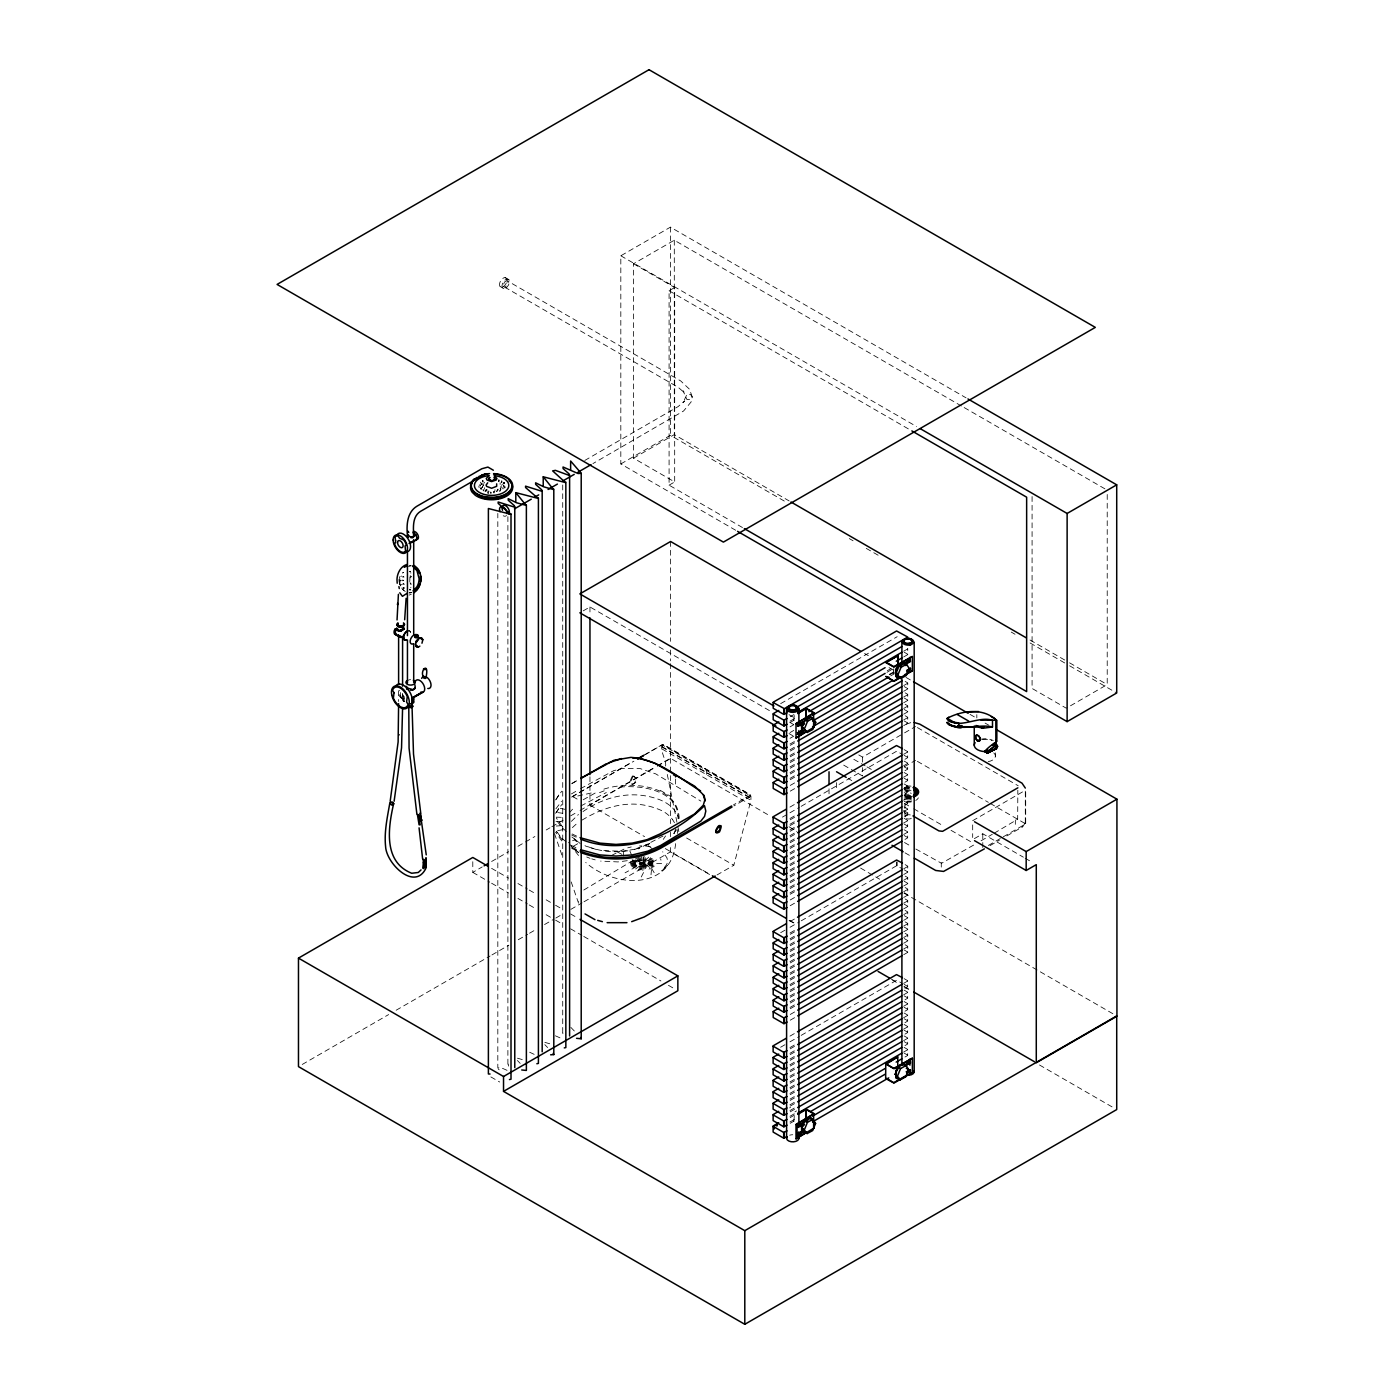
<?xml version="1.0" encoding="UTF-8"?>
<svg xmlns="http://www.w3.org/2000/svg" width="1394" height="1394" viewBox="0 0 1394 1394"><rect width="100%" height="100%" fill="white"/><g stroke="black" fill="none" stroke-linecap="round" stroke-linejoin="round"><path stroke-width="0.75" stroke-dasharray="5 3.75" d="M642.878 870.57L643.192 856.299M1003.297 836.801L1025.688 823.889L1025.688 790.102M504.105 483.457L504.123 482.324M404.33 697.558L403.424 701.077L404.417 701.6L399.294 695.989L399.294 690.309M484.485 489.137L484.502 487.673M487.97 493.354L487.97 492.239L488.248 493.581M500.899 489.416L500.376 488.179L500.794 489.677M503.321 487.656L503.025 488.963L502.502 487.795M482.934 489.642L483.474 490.967L483.788 489.608M410.15 575.548L410.341 575.478M481.61 489.172L481.644 487.97M499.244 481.244L499.069 479.902M483.073 482.045L483.265 480.721M491.193 493.337L490.671 491.995L490.322 493.337M480.425 486.053L480.564 484.833M480.512 483.23L480.547 482.15M482.429 487.621L482.446 486.541M485.931 489.381L486.349 490.793L486.837 489.608M481.993 484.572L482.132 483.3M483.613 485.948L483.753 484.729M403.999 584.243L402.971 583.668L404.225 584.156M482.533 487.464L482.568 486.401M410.341 589.958L409.697 589.226M500.132 484.415L500.15 482.76M501.561 487.377L500.951 486.192L500.812 487.621M502.398 484.067L501.666 485.426M504.123 486.401L503.792 485.147L503.408 486.663M479.118 487.639L478.839 486.053M486.611 490.793L486.889 489.451M487.987 492.03L487.952 490.932M491.211 492.326L490.322 492.343M494.4 492.866L493.824 491.507L493.511 492.901M494.835 491.263L494.975 489.625M488.841 491.943L488.876 490.984M497.327 489.329L497.815 490.566L498.268 489.207M402.326 584.33L401.211 584.87M404.347 701.199L403.424 701.077L403.824 697.645M399.625 577.168L400.566 585.95M651.015 874.77L651.573 868.392L635.908 859.349M497.362 490.409L497.344 489.155M498.564 481.418L498.547 480.094M402.692 572.951L403.458 572.376L402.674 572.917M994.149 833.229L1017.672 819.219L1017.829 790.241M1022.656 826.729L1025.235 822.896M1025.304 822.443L1025.322 788.063M1025.217 823.192L1025.322 822.146M679.174 818.383C677.989 784.16 629.008 780.762 603.672 789.213M481.4 484.363L481.453 482.986M677.292 833.525L677.798 829.5M482.969 485.757L483.038 484.363M409.819 571.836L410.516 571.261L409.418 571.679M410.882 583.284C409.662 584.522 410.185 582.082 411.23 584.382M675.585 828.872L673.877 835.128M404.225 700.903L403.615 697.958M665.583 766.003C666.994 761.002 657.567 746.801 663.892 744.727L749.188 793.97L750.93 796.113L750.93 800.313L733.819 865.256L717.039 874.944M494.434 491.681L493.546 491.89M410.359 572.864L411.003 572.969M678.076 818.766C679 789.579 638.87 784.16 616.601 787.575M644.185 856.299L641.397 870.483M504.75 488.092L504.75 486.802M675.637 843.649C670.671 891.324 613.255 887.211 585.707 862.45M400.374 580.723L401.42 580.252M402.5 700.485L403.424 701.077L403.824 698.272M403.737 580.444L402.674 580.009M409.679 589.941L410.603 589.226M508.618 1066.131L508.183 1064.11M562.862 1033.703L562.81 1032.78M501.84 482.585L501.945 480.982M501.352 482.429L501.404 481.122M403.79 588.425L403.11 587.658L404.225 588.216M639.829 870.292L645.927 856.439M403.11 587.658L404.26 587.798L403.354 588.39M641.257 876.965L644.551 870.536L641.188 856.299M400.74 576.402L401.646 576.053M556.293 799.32L558.767 795.016M556.293 812.667L558.767 808.381M555.544 799.929L561.747 791.2M555.962 808.764L561.503 801.358M555.544 813.294L561.747 804.565M485.983 490.583L486.854 490.549M403.668 700.258L403.424 701.077M404.051 577.046L402.657 577.099M479.797 485.757L479.884 484.467M663.283 839.38L665.565 835.947M638.33 870.013L647.426 856.718M676.613 829.744L671.316 836.452M483.823 483.457L484.467 482.219M664.032 868.793L667.517 865.273L661.767 870.954L666.82 864.315A30.267 17.477 0 0 0 666.872 857.676L662.673 851.769M480.825 488.998L480.93 487.726M504.436 482.655L503.722 483.753M500.934 488.458L500.045 488.58M410.951 587.432L410.55 587.275M569.71 812.371L572.551 809.217M648.663 857.153L636.919 869.595M571.383 821.345L578.458 814.479M572.376 827.618L578.301 822.216M583.807 890.017L632.649 860.673M632.406 776.075C623.554 791.653 645.77 780.448 632.406 776.075L634.427 776.057M632.144 784.334C635.891 784.195 636.657 777.625 633.712 775.883M633.12 776.249L631.133 780.605L632.876 784.508M500.15 490.026L500.115 491.141M635.594 869.002L650.667 857.728M796.532 1110.931L794.928 1111.854M941.281 862.712L941.281 867.103M1006.851 835.912L1022.046 827.13M1021.837 827.252L1022.865 826.572M410.882 576.349L410.219 576.75A3.241 2.561 -84.9 0 0 409.662 577.308M411.561 576.402L409.888 578.162L409.819 580.862A3.258 2.579 -84.9 0 0 411.387 582.64A3.241 2.561 -84.9 0 1 410.08 582.204L409.54 581.594M506.963 280.63L504.471 282.058L503.234 285.265L504.471 287.025L678.181 387.305L684.698 392.934L683.077 390.843L686.981 399.608L690.466 399.468L692.226 396.924L689.56 389.292L680.742 380.963L506.963 280.63L508.2 282.407L506.963 285.596L504.471 287.025M735.683 530.26L620.818 463.941L620.818 255.782L670.409 227.152L966.059 397.848M633.521 263.762L674.679 287.53L674.679 481.941L633.521 458.173L633.521 263.762L674.295 240.221L962.296 406.49M742.479 527.542L669.085 485.164L669.085 290.754L674.679 287.53M584.783 460.456L678.181 406.543L684.698 400.914L682.955 402.936L686.981 394.241L690.466 394.38L692.226 396.924L691.041 402.047L683.583 411.003L592.92 463.592M620.818 463.941L670.409 435.311L785.275 501.631M633.521 458.173L674.295 434.632L789.126 500.916M669.085 485.164L674.679 481.941M583.215 610.851L589.958 606.965L770.882 711.428M572.15 783.289L577.639 780.117M571.662 783.759L578.963 779.542M571.418 793.918L578.719 789.701M580.549 788.655L613.569 770.725L621.741 768.582L640.09 768.582L655.72 773.879L700.851 801.08M572.15 796.636L577.813 793.378M579.695 792.28L632.493 761.804M643.801 755.269L662.655 744.396L750.442 795.068L733.471 804.861M571.662 797.124L633.887 761.194M645.195 754.659L662.167 744.866L750.93 796.113L733.958 805.906M583.18 799.773L598.2 791.356M580.88 805.941L606.303 792.541M472.793 861.719L472.793 872.365L482.202 866.929M491.612 861.492L508.549 851.717M517.958 846.28L523.604 843.021M525.486 841.941L534.895 836.505M546.187 829.988L549.95 827.809M551.832 826.729L563.124 820.212M570.651 815.856L578.179 811.517M580.061 810.419L655.354 766.961M657.236 765.881L670.409 758.266L770.412 816.152M589.958 776.789L589.958 805.087L655.598 767.188M657.48 766.108L670.601 758.528L670.601 663.039M583.006 811.569C598.95 800.452 618.1 793.796 637.668 794.963A49.173 28.403 0 0 1 655.407 798.257C665.513 801.202 675.985 807.84 678.704 818.661M780.675 703.621L897.178 636.709M790.259 716.708L793.988 714.547M903.695 651.207L907.738 648.872M573.404 846.228L578.858 843.074L574.258 839.92L568.438 842.778M790.032 721.134L795.643 717.893M790.259 722.423L793.988 720.28M903.695 656.94L907.738 654.605L907.738 648.541M790.032 726.866L793.761 724.706M887.246 670.741L890.975 668.58M886.967 672.326L892.543 669.103M889.25 674.435L894.356 671.49M790.032 732.582L793.761 730.421M889.755 674.731L894.721 672.152M890.679 675.898L894.408 673.755M790.032 738.315L793.761 736.154M790.032 744.03L795.643 740.806M790.259 745.337L795.852 742.113M790.032 749.763L795.643 746.522M790.259 751.052L795.852 747.846M903.695 685.569L907.738 683.234M611.687 855.376L623.989 849.138M790.032 755.496L795.643 752.255M790.259 756.785L795.852 753.562M903.695 691.285L907.738 688.967L907.738 682.886L904.218 680.864M790.032 761.211L795.643 757.97M663.004 836.052L638.191 848.894M790.259 762.518L795.852 759.294M903.695 697.017L907.738 694.682M790.032 766.944L795.643 763.703M790.259 768.233L795.852 765.01M903.695 702.75L907.738 700.415L907.738 694.334L904.218 692.313M790.032 772.677L795.643 769.436M790.259 773.966L795.852 770.743M903.695 708.466L907.738 706.131M651.66 858.303L625.07 872.818M790.032 778.392L795.643 775.151M790.259 779.699L795.852 776.475M903.695 714.198L907.738 711.864L907.738 705.8L904.218 703.761M302.237 1064.458L388.647 1014.571M396.157 1010.232L490.078 956.005M491.96 954.925L508.862 945.167M518.254 939.73L527.646 934.311M529.528 933.231L535.157 929.972M544.549 924.553L553.941 919.134M555.823 918.054L563.333 913.715M570.843 909.376L582.117 902.859M583.999 901.779L670.409 851.891L709.947 874.718M790.259 785.414L795.852 782.191M903.695 719.931L907.738 717.596M790.259 791.147L795.852 787.924M903.695 725.647L907.738 723.312L907.738 717.248L904.218 715.209M858.774 754.938L862.555 757.116L902.754 733.906M904.584 732.843L915.544 726.518M789.962 807.074L795.556 803.833M782.47 817.111L788.08 813.869M789.962 812.789L799.302 807.405M801.167 806.324L896.516 751.279L902.388 754.328M789.962 818.522L795.556 815.281M790.189 819.811L795.765 816.605M903.626 754.328L907.668 751.993M789.962 824.255L795.556 821.014M790.189 825.544L795.765 822.321M904.967 759.277L907.668 757.726L907.668 751.645L904.148 749.623M789.962 829.97L795.556 826.729M790.189 831.277L795.765 828.053M903.626 765.776L907.668 763.442M904.357 766.752L915.544 760.305M789.962 835.703L795.556 832.462M790.189 836.992L795.765 833.769M904.967 770.725L907.668 769.174L907.668 763.093L904.148 761.072M789.962 841.418L795.556 838.195M790.189 842.725L795.765 839.502M903.626 777.225L907.668 774.89M789.962 847.151L795.556 843.91M790.189 848.441L795.765 845.234M904.967 782.173L907.668 780.623L907.668 774.559L904.148 772.52M789.962 852.884L795.556 849.643M790.189 854.173L795.765 850.95M903.626 788.69L907.668 786.355M789.962 858.599L795.556 855.376M790.189 859.906L795.765 856.683M904.967 793.639L907.668 792.071L907.668 786.007L904.148 783.968M789.962 864.332L795.556 861.091M790.189 865.622L795.765 862.416M903.626 800.139L907.668 797.804M1107.219 494.487L1107.219 684.576L1066.288 708.204L1032.083 688.444L1032.083 496.212M789.962 870.065L795.556 866.824M790.189 871.355L795.765 868.131M904.967 805.087L907.668 803.519L907.668 797.455L904.148 795.416M789.962 875.78L795.556 872.539M790.189 877.087L795.765 873.864M903.626 811.587L907.668 809.252M789.962 881.513L795.556 878.272M790.189 882.803L795.765 879.579M904.967 816.535L907.668 814.985L907.668 808.903L904.148 806.882M789.962 887.229L795.556 884.005M790.189 888.536L795.765 885.312M903.626 823.035L907.668 820.7M789.962 892.962L795.556 889.721M790.189 894.251L795.765 891.045M904.967 827.984L907.668 826.433L907.668 820.369L904.148 818.33M790.189 899.984L795.765 896.76M903.626 834.501L907.668 832.166M790.189 905.717L795.765 902.493M904.967 839.449L907.668 837.881L907.668 831.817L904.148 829.778M790.032 921.556L795.643 918.315M972.681 820.7L1023.858 791.147M780.675 932.673L788.168 928.352M790.032 927.271L799.372 921.887M801.254 920.807L896.586 865.761L902.458 868.811M790.032 933.004L795.643 929.763M790.259 934.294L795.852 931.087M903.695 868.811L907.738 866.476M790.032 938.737L795.643 935.496M790.259 940.026L795.852 936.803M903.695 874.526L907.738 872.208L907.738 866.127L904.218 864.106M790.032 944.452L795.643 941.211M974.371 838.63L982.787 833.769L1023.37 857.188M790.259 945.759L795.852 942.536M903.695 880.259L907.738 877.924M790.032 950.185L795.643 946.944M973.604 845.095L941.508 863.287L913.767 847.866M981.08 840.774L992.284 834.309M790.259 951.475L795.852 948.251M903.695 885.992L907.738 883.657L907.738 877.575L904.218 875.554M790.032 955.901L795.643 952.677M790.259 957.208L795.852 953.984M903.695 891.707L907.738 889.372M988.381 845.426L1001.432 837.881M990.001 845.635L999.359 840.233M790.032 961.633L795.643 958.392M790.259 962.923L795.852 959.717M903.695 897.44L907.738 895.105L907.738 889.041L904.218 887.002M790.032 967.366L795.643 964.125M790.259 968.656L795.852 965.432M903.695 903.173L907.738 900.838M790.032 973.082L795.643 969.858M790.259 974.389L795.852 971.165M903.695 908.888L907.738 906.553L907.738 900.489L904.218 898.45M790.032 978.815L795.643 975.573M790.259 980.104L795.852 976.88M903.695 914.621L907.738 912.286M790.032 984.547L795.643 981.306M790.259 985.837L795.852 982.613M903.695 920.336L907.738 918.001L907.738 911.937L904.218 909.899M790.032 990.263L795.643 987.022M790.259 991.57L795.852 988.346M903.695 926.069L907.738 923.734M790.032 995.996L795.643 992.755M790.259 997.285L795.852 994.061M903.695 931.802L907.738 929.467L907.738 923.386L904.218 921.364M790.032 1001.711L795.643 998.487M790.259 1003.018L795.852 999.794M903.695 937.517L907.738 935.182M790.032 1007.444L795.643 1004.203M790.259 1008.733L795.852 1005.527M903.695 943.25L907.738 940.915L907.738 934.851L904.218 932.813M790.259 1014.466L795.852 1011.242M903.695 948.983L907.738 946.648M790.259 1020.199L795.852 1016.975M903.695 954.698L907.738 952.363L907.738 946.299L904.218 944.261M789.962 1036.125L795.556 1032.884M780.605 1047.243L788.08 1042.921M789.962 1041.841L799.302 1036.456M801.167 1035.376L896.516 980.331L902.388 983.38M789.962 1047.574L795.556 1044.333M790.189 1048.863L795.765 1045.639M903.626 983.38L907.668 981.045M789.962 1053.306L795.556 1050.065M790.189 1054.596L795.765 1051.372M904.967 988.329L907.668 986.76L907.668 980.696L904.148 978.658M789.962 1059.022L795.556 1055.781M790.189 1060.329L795.765 1057.105M903.626 994.828L907.668 992.493M789.962 1064.755L795.556 1061.514M790.189 1066.044L795.765 1062.82M904.967 999.777L907.668 998.226L907.668 992.145L904.148 990.123M789.962 1070.47L795.556 1067.246M790.189 1071.777L795.765 1068.553M903.626 1006.276L907.668 1003.941M789.962 1076.203L795.556 1072.962M790.189 1077.492L795.765 1074.286M904.967 1011.225L907.668 1009.674L907.668 1003.61L904.148 1001.572M789.962 1081.936L795.556 1078.695M790.189 1083.225L795.765 1080.001M903.626 1017.725L907.668 1015.407M789.962 1087.651L795.556 1084.41M790.189 1088.958L795.765 1085.734M904.967 1022.673L907.668 1021.122L907.668 1015.059L904.148 1013.02M789.962 1093.384L795.556 1090.143M790.189 1094.673L795.765 1091.45M903.626 1029.19L907.668 1026.855M789.962 1099.117L795.556 1095.876M790.189 1100.406L795.765 1097.183M904.967 1034.139L907.668 1032.571L907.668 1026.507L904.148 1024.468M789.962 1104.832L795.556 1101.591M790.189 1106.139L795.765 1102.915M903.626 1040.638L907.668 1038.303M789.962 1110.565L795.556 1107.324M790.189 1111.854L795.765 1108.631M904.967 1045.587L907.668 1044.036L907.668 1037.955L904.148 1035.934M789.962 1116.28L795.556 1113.057M790.189 1117.587L795.765 1114.364M903.626 1052.087L907.668 1049.752M789.962 1122.013L795.556 1118.772M790.189 1123.303L793.918 1121.159M904.967 1057.035L907.668 1055.485L907.668 1049.421L904.148 1047.382M646.293 845.444L649.499 843.753M906.396 724.131L910.752 722.667M1015.355 819.951L1015.337 824.359M582.082 820.09C601.999 807.945 626.167 800.017 649.412 806.307A49.051 26.869 2.4 0 1 663.718 811.639A49.051 26.869 2.4 0 1 672.71 819.724M649.796 843.44L634.026 849.504L640.822 847.604M500.185 490.392L499.488 491.315M652.653 858.878L633.103 867.573M409.139 595.099L411.247 594.227M599.507 792.646L604.996 790.485M632.092 866.807L653.647 860.028M627.736 847.831L631.238 846.96M631.36 865.988L654.396 860.743M591.195 792.994L573.404 796.967L578.911 800.086M634.897 849.242L622.194 851.281L602.487 850.532M627.265 860.69L618.012 861.928L600.622 861.091M407.78 566.365L410.132 565.947M557.774 830.615L563.246 829.622M411.927 592.589L409.139 592.868A13.661 10.769 -84.9 0 0 411.143 592.659M630.872 865.134L654.884 861.597M910.282 798.361L910.927 798.292A8.73 5.036 0 0 1 904.305 797.786M627.892 850.776C613.43 852.971 598.427 851.316 584.975 845.478M556.293 826.032L561.904 825.631M630.558 864.21L655.128 862.607M556.032 821.606L563.333 821.467M630.402 863.374L661.854 863.635L660.634 858.878M402.622 693.393A2.37 1.359 60 0 0 402.43 694.839L402.605 695.414A2.37 1.359 60 0 0 403.79 697L403.894 696.808A2.3 1.324 60 0 1 402.883 695.519M556.293 817.163L561.904 817.354M410.219 583.964L410.707 584.016M402.413 580.74L403.319 580.706M409.488 589.801L410.55 589.906M630.454 862.398L655.11 864.35M410.533 565.737L411.195 565.807A13.679 10.786 -84.9 0 0 409.226 565.894M402.796 576.524L403.685 576.715M557.774 812.58L565.093 813.626M650.475 846.768L646.99 846.193A30.267 17.477 0 0 0 639.497 845.931M630.907 861.387L654.849 865.36M560.249 808.276L565.528 809.444M654.344 866.214L631.412 860.516M596.353 849.521L585.41 846.001M544.88 1042.381L550.7 1044.036M517.453 1058.203L525.207 1060.416M591.753 858.861L595.203 859.889M632.162 859.784L653.594 866.946M555.404 1035.812L561.869 1038.669M586.735 856.979L590.01 858.338M635.106 859.819L652.584 867.817M529.65 1052.226L534.442 1054.491M507.033 1070.331L500.568 1067.473L497.815 1068.013L497.815 513.428M660.164 790.311L670.235 796.131M572.15 833.961L578.353 836.958M571.662 835.006L577.865 838.021M571.418 845.461L577.604 848.458M572.15 847.325L578.353 850.323M571.662 848.371L577.865 851.368M617.472 852.03L624.948 855.951M964.178 407.571L1107.219 490.165M620.818 255.782L916.468 426.494M669.085 290.754L909.968 429.822M505.098 277.598L508.932 279.828A5.262 3.032 -60 0 1 505.726 288.122A5.262 3.032 -60 0 1 502.502 283.54A5.262 3.032 -60 0 1 508.932 279.828M500.01 286.415L503.861 288.628M1030.044 640.02L1067.699 661.749M1069.581 662.847L1107.219 684.576M849.312 538.589L853.076 540.767M866.249 548.382L871.912 551.641M873.794 552.721L879.44 555.997M1011.26 632.092L1015.024 634.27M1030.096 642.965L1067.752 664.711M1069.634 665.809L1116.716 692.992M904.218 652.218L907.738 654.256M864.576 653.49L868.34 655.668M889.058 667.621L894.704 670.897M905.995 677.414L911.659 680.673M970.032 714.373L975.678 717.649M985.088 723.085L988.869 725.246M904.218 686.58L907.738 688.619M904.218 698.028L907.738 700.067M904.218 709.494L907.738 711.515M917.426 727.581L1018.212 785.78M904.218 720.942L907.738 722.981M917.409 761.368L988.346 802.334M990.21 803.414L1025.688 823.889M904.148 755.339L907.668 757.378M904.148 766.787L907.668 768.826M904.148 778.253L907.668 780.274M794.284 715.523L793.778 721.378M789.039 714.686L796.584 719.025M789.736 722.301L793.5 724.479M853.808 759.294L865.116 765.829M866.998 766.909L872.644 770.168M1025.2 858.251L1032.588 862.52M904.148 789.701L907.668 791.74M789.039 733.575L792.82 735.753M843.701 765.132L862.555 776.005L862.555 767.606M904.148 801.149L907.668 803.188M904.392 803.38L911.85 807.701M913.715 808.781L943.581 826.015M951.056 830.336L971.583 842.185M848.075 778.444L851.786 780.588M903.695 810.559L911.101 814.845M904.148 812.597L907.668 814.636M904.148 824.063L907.668 826.084M904.148 835.511L907.668 837.55M904.497 842.516L911.903 846.785M905.02 852.832L910.596 856.038M904.218 869.821L907.738 871.86M904.218 881.269L907.738 883.308M661.923 746.626L751.174 798.17M661.923 747.01L751.174 798.553M662.167 749.066L750.93 800.313M904.218 892.735L907.738 894.756M789.039 826.764L796.776 831.382M860.603 868.079L879.631 879.213M903.922 893.084L1116.716 1015.947M904.218 904.183L907.738 906.222M904.218 915.631L907.738 917.67M904.218 927.08L907.738 929.118M904.218 938.545L907.738 940.567M904.218 949.994L907.738 952.032M686.615 838.003L733.819 865.256M904.148 984.391L907.668 986.429M589.958 805.087L644.568 836.627M665.287 848.58L710.487 874.683M789.579 920.336L797.107 924.692M891.271 979.058L896.917 982.317M904.445 986.656L911.99 991.012M789.039 920.389L796.584 924.745M892.613 980.191L896.394 982.369M903.922 986.708L911.449 991.064M1039.506 1064.999L1112.952 1107.394M904.148 995.839L907.668 997.877M904.148 1007.304L907.668 1009.326M904.148 1018.753L907.668 1020.774M904.148 1030.201L907.668 1032.24M904.148 1041.649L907.668 1043.688M904.148 1053.115L907.668 1055.136M491.594 868.34L508.531 878.115M517.941 883.535L527.35 888.971M529.232 890.052L534.86 893.31M546.152 899.827L553.679 904.183M555.561 905.264L563.089 909.602M570.616 913.959L578.144 918.298M472.793 872.365L489.712 882.141M491.594 883.221L508.531 892.996M517.941 898.433L527.35 903.852M529.232 904.95L534.86 908.208M546.152 914.725L553.679 919.064M555.561 920.145L563.089 924.501M570.616 928.84L581.89 935.357M583.772 936.437L660.913 980.975M668.44 985.314L674.086 988.573M794.284 1116.367L793.778 1122.222M490.845 1076.917L499.697 1082.023M578.266 841.941L571.645 836.766L580.165 843.475M578.858 852.623L571.488 846.698M635.176 857.763L650.58 868.967M648.262 845.688L652.74 849.085M578.283 852.553L571.383 846.141M566.452 831.434L561.747 827.566L555.544 818.836M566.208 841.871L561.503 838.021L555.962 830.615M402.57 589.313L403.999 590.516M498.181 1068.85L499.174 1069.825M636.675 857.188L649.081 869.56M578.527 855.48L569.013 843.335M570.843 1027.378L575.025 1031.717M544.827 1044.646L547.615 1047.556M517.401 1060.486L520.189 1063.378M562.235 826.52L556.293 817.929M562.235 839.868L556.293 831.277M561.747 840.931L555.544 832.183M637.929 856.752L647.827 869.995M672.692 819.742L674.469 822.687M651.573 868.392L654.291 872.888M639.428 856.456L646.328 870.274M629.861 851.002L631.674 855.236M554.516 833.699L562.949 858.112M571.192 881.932L578.858 904.061L578.353 901.186M667.29 774.472L677.554 825.3M677.989 827.409L678.843 831.643M399.59 584.138L399.137 581.577A13.661 10.769 -84.9 0 1 399.015 578.858M623.292 851.769L623.728 856.09M482.498 480.564L482.533 481.679M482.551 480.808L482.585 481.888M503.774 482.864L503.809 483.945M481.453 483.404L481.488 484.485M480.93 488.092L480.947 489.189M501.457 481.522L501.491 482.603M503.844 482.446L503.861 483.561M482.672 480.407L482.69 481.522M498.721 480.494L498.738 481.575M486.332 489.73L486.349 490.793M498.773 479.919L498.791 481.035M504.994 486.628L505.011 487.743M501.666 480.965L501.666 482.08M995.368 752.865L995.368 756.506M982.787 833.769L982.787 848.65M976.828 714.634L976.828 717.91M972.681 824.899L972.681 837.498M904.95 794.894L904.95 816.884M897.178 861.945L897.178 865.761M896.586 861.945L896.586 865.761M893.781 668.719L893.781 676.892M862.555 757.116L862.555 765.515M836.539 782.644L836.539 789.161M829.029 788.812L829.029 795.207M706.549 769.349L706.549 774.698M675.55 779.037L675.55 785.327M674.295 240.221L674.295 434.632M670.601 541.499L670.601 641.345M670.601 650.022L670.601 660.878M670.409 227.152L670.409 435.311M670.409 758.266L670.409 773.513M670.409 775.691L670.409 823.593M670.409 832.288L670.409 836.644M670.409 847.535L670.409 851.891M589.958 606.965L589.958 615.678M562.723 484.973L562.723 1033.041M507.886 516.634L507.886 1064.702M481.226 487.691L481.226 488.824M402.587 694.752L402.587 703.325M400.601 692.539L400.601 701.182M398.614 690.779L398.614 701.513M789.684 1135.221A6.134 3.537 0 0 1 792.75 1134.751M789.649 1107.881A4.374 2.527 0 0 1 790.555 1107.481M404.208 696.791A3.293 1.899 60 0 1 402.988 694.961M403.424 699.352A4.635 2.666 60 0 1 400.601 692.051M409.156 679.819A4.67 2.701 0 0 1 410.585 679.697M409.226 630.802A5.175 2.98 -60 0 1 410.481 632.074M409.052 630.785A5.175 2.98 -60 0 1 410.69 632.51M400.444 585.428A13.522 10.664 -84.9 0 1 399.729 576.733M405.271 591.474A13.452 10.612 -84.9 0 1 401.681 587.919M400.13 585.079A13.313 10.49 -84.9 0 1 399.276 580.653M982.526 739.587A10.019 5.785 0 0 1 991.674 740.65M993.748 752.882A10.019 5.785 0 0 1 988.224 761.612M981.132 739.203A11.135 6.43 0 0 1 993.26 740.597M911.258 797.351A10.002 5.785 0 0 1 906.083 797.351M906.083 786.181A10.002 5.785 0 0 1 911.258 786.181M911.781 800.94A6.238 3.607 0 0 1 904.253 800.365M904.253 795.277A6.238 3.607 0 0 1 911.781 794.702M911.293 799.337A3.712 2.143 0 0 1 906.03 799.337A3.712 2.143 0 0 1 906.03 796.305A3.712 2.143 0 0 1 906.03 793.36A3.712 2.143 0 0 1 911.293 793.36M910.596 795.957A7.493 4.321 0 0 1 904.915 795.521M904.915 788.028A7.493 4.321 0 0 1 910.596 787.593M918.332 797.838A10.002 5.785 0 0 1 915.736 800.435M911.258 801.933A10.002 5.785 0 0 1 906.083 801.933M906.083 790.764A10.002 5.785 0 0 1 911.258 790.764M910.927 796.828A8.73 5.036 0 0 1 904.305 796.322M904.305 787.593A8.73 5.036 0 0 1 910.927 787.087M910.596 797.595A7.493 4.321 0 0 1 904.915 797.159M904.915 789.666A7.493 4.321 0 0 1 910.596 789.248M911.781 797.995A6.238 3.607 0 0 1 904.253 797.438M904.253 792.332A6.238 3.607 0 0 1 911.781 791.775M904.305 789.056A8.73 5.036 0 0 1 910.927 788.551M911.293 818.4A3.712 2.143 0 0 1 906.03 818.4A3.712 2.143 0 0 1 906.03 815.351A3.712 2.143 0 0 1 911.293 815.351M506.458 515.449A5.262 3.032 60 0 1 503.234 515.745M485.914 491.089L484.973 491.002L485.914 491.089M497.292 490.984L496.369 491.176L497.292 490.984M911.293 796.305A3.712 2.143 0 0 0 906.03 796.305A3.712 2.143 0 0 0 911.293 796.41M503.234 286.694A5.262 3.032 -60 0 0 506.458 278.399A5.262 3.032 -60 0 0 500.01 282.111A5.262 3.032 -60 0 0 503.234 286.694"/><path stroke-width="1.5" d="M422.696 640.264L421.964 643.226M426.006 677.554C429.944 659.013 417.242 672.797 425.065 678.495C427.766 677.832 423.689 675.898 423.515 677.92M974.249 745.232L974.249 726.013M977.403 726.501L976.027 725.49L983.171 728.226L992.493 726.971L992.493 720.402C978.658 715.087 956.772 731.031 947.258 718.293C962.156 710.365 983.275 707.594 996.483 720.245L996.483 741.922L996.414 719.879L996.396 738.733M996.327 739.744L996.327 741.695L996.327 739.482M985.279 750.704L985.07 752.168L985.14 750.843A35.059 20.248 -60 0 1 993.974 743.56L994.27 743.368A2.631 1.516 -60 0 1 996.065 745.18M397.046 619.912L398.405 594.314M404.661 619.772L406.124 598.305M402.308 636.256L403.737 638.313M905.804 664.311L905.804 664.154A2.805 1.621 -60 0 0 905.473 663.23M906.292 664.607L906.309 664.45A2.805 1.621 -60 0 0 904.183 663.527L898.241 666.959A2.805 1.621 -60 0 0 896.534 669.085L896.325 676.107A2.805 1.621 -60 0 0 898.241 676.682M906.292 1066.305L906.309 1066.131A2.805 1.621 -60 0 0 904.183 1065.225L903.695 1064.946M397.621 603.846L397.569 604.874L397.673 603.132M420.674 581.42L420.657 576.071M995.455 747.149C994.34 747.01 999.812 744.448 996.24 747.515M416.823 538.554L416.876 537.997A4.496 2.596 60 0 0 413.025 532.491M897.753 666.663A2.805 1.621 -60 0 0 895.837 669.468L896.534 675.985M896.272 670.392L896.534 669.085L896.534 677.676M912.965 815.908L938.911 830.894L942.588 831.329L1017.864 787.819M400.601 631.064C398.301 631.831 406.072 629.217 403.702 627.561M425.832 864.681L426.006 857.746L426.163 867.347L425.606 866.441M997.546 746.156C994.967 751.296 995.978 743.194 997.233 745.476M570.634 469.726L570.634 461.031L581.211 473.298L578.04 473.524L563.019 466.99L563.106 468.611L569.153 473.977L569.292 475.441L555.404 470.353L552.651 470.893L565.494 482.568L543.259 476.8L553.488 489.521L543.991 486.924L535.592 482.812L535.697 484.432L541.726 489.817L541.883 491.263L525.555 486.157L525.59 487.551L538.067 498.39L515.832 492.64L526.078 505.36L516.564 502.764L508.183 498.651L508.27 500.272L514.316 505.639L514.456 507.102L498.146 501.997L498.181 503.391L510.657 514.229L488.388 508.514L488.388 1073.972L490.043 1074.025M511.006 513.759L511.006 1079.217L509.437 1079.566M538.415 497.919L538.415 1063.395L536.847 1063.744M565.842 482.097L565.842 1047.556L564.274 1047.905M812.127 718.973A2.805 1.621 -60 0 0 810.158 717.823L804.216 721.256A2.805 1.621 -60 0 0 802.195 723.956L802.09 729.916A2.805 1.621 -60 0 0 804.077 731.066M992.633 745.267A2.318 1.342 -60 0 1 994.166 743.42L993.73 743.699M390.181 801.219L398.126 741.922L398.614 703.656M394.119 801.254L401.542 747.898L402.587 707.629M402.378 637.093L394.798 634.287A5.193 2.997 -60 0 1 394.38 630.28L396.75 628.276L399.242 630.593L403.929 628.746M390.982 802.16A2.021 1.377 10.9 0 0 389.745 803.484L392.446 804.861L393.683 803.519L392.01 802.177L393.683 803.519C388.177 827.618 383.036 861.858 411.7 873.254L418.27 872.487L421.058 869.908M948.722 717.161L947.084 719.043L949.175 721.447L958.724 722.946C960.797 731.136 946.178 724.235 947.084 722.441C958.671 732.408 978.239 723.434 992.493 726.971M997.686 746.382L997.041 747.463M415.447 643.697L419.141 638.26L421.232 637.738L422.643 639.532M395.042 628.729L395.6 634.74L399.503 636.971L402.448 636.953M416.876 814.096L409.069 748.16L408.773 705.852M408.634 706.462L411.073 707.49A2.161 1.237 0 0 0 412.711 706.549A2.161 1.237 0 0 0 411.892 705.277A2.056 1.185 0 0 1 412.397 705.695L411.335 707.333L408.547 706.218M962.104 725.647L957.591 725.664M719.879 829.43C721.831 817.407 710.034 837.515 719.496 831.904C726.518 814.88 708.326 838.857 719.374 830.388M420.064 583.981L418.008 588.146M405.985 686.214L408.337 688.357L413.147 689.647L415.185 687.747L414.942 684.872M802.195 726.884L805.105 719.774L810.646 716.777L813.12 718.206L815.734 722.319L812.824 729.445L807.3 732.442L802.195 726.884L807.3 732.442M804.669 728.33L807.579 721.203L813.12 718.206M895.645 672.971L898.555 665.844L904.096 662.847L906.57 664.276L909.202 668.406L906.274 675.515L900.751 678.512L895.645 672.971L900.751 678.512M898.119 674.4L901.047 667.273L906.57 664.276M802.038 1128.007L804.965 1120.898L810.489 1117.883L812.963 1119.33L815.595 1123.442L812.685 1130.569L807.143 1133.566L802.038 1128.007L807.143 1133.566M804.53 1129.436L807.44 1122.327L812.963 1119.33M895.192 1074.234L898.102 1067.107L903.643 1064.11L906.117 1065.539L908.731 1069.668L905.821 1076.778L900.28 1079.775L895.192 1074.234L900.28 1079.775M897.666 1075.663L900.576 1068.536L906.117 1065.539M992.179 745.285L995.002 743.438M776.876 1126.108L777.277 1125.202M421.633 678.373L422.87 676.56A6.743 3.903 60 0 1 423.898 676.247M426.006 868.079C414.837 891.602 386.382 863.618 385.598 846.559C384.082 832.131 387.271 817.668 389.745 803.484L391.4 804.843M419.385 584.8L418.27 587.135L419.437 584.766M413.356 536.446L413.826 535.069A3.084 2.474 -37.3 0 0 413.408 533.693M407.919 531.497L408.703 532.525L408.111 531.288M987.126 751.993L996.257 744.518L986.795 753.143L996.832 748.456L987.649 753.074M494.469 498.669L494.469 498.669A17.198 9.932 0 0 1 488.841 498.616M902.11 641.345L903.695 639.759M885.748 1063.866L893.972 1068.762L912.373 1058.203L912.373 1072.526L893.972 1083.068L885.66 1078.486L885.748 1063.866L897.753 1056.913L886.34 1064.075L893.781 1068.362L912.373 1058.203M417.608 639.532L416.126 641.536L419.141 638.26M704.075 806.098C672.971 836.522 624.059 856.334 581.211 839.38M526.374 504.959L526.374 1070.435L521.722 1069.982M553.801 489.137L553.801 1054.596L550.63 1054.805M581.211 473.298L581.211 1038.774L576.558 1038.321M987.109 752.011L987.039 753.318L989.775 751.68M489.712 477.428L488.858 478.421A3.015 1.742 0 0 0 490.688 480.268M493.964 479.884L494.818 478.909A3.015 1.742 0 0 0 493.964 477.428M396.332 630.576L397.342 629.53L398.562 630.942M996.884 747.672L996.884 745.407M393.544 804.233L392.446 804.861M487.708 482.829L486.088 485.077L486.611 486.367L491.612 488.266L496.665 486.314L496.665 483.84M413.844 592.833L416.301 590.76A15.125 11.884 -84.3 0 0 419.385 586.072A15.177 12.058 -84.5 0 0 420.849 580.27A15.09 11.884 -84.6 0 0 418.026 568.961L414.332 565.528M410.132 542.44A3.154 1.83 0 0 0 413.704 540.384A3.206 1.847 0 0 1 413.286 541.726L412.293 542.301A3.206 1.847 0 0 1 411.038 542.562M414.506 591.474L416.719 589.679M413.06 590.847L416.771 587.031A13.33 10.594 -84.1 0 0 419.124 578.719L416.945 570.616L413.356 567.062M416.301 540.001L415.116 540.489M814.235 727.058L796.009 738.001L796.009 723.695L813.626 712.944L813.626 727.267M796.009 738.001L806.446 731.414M885.852 676.404L893.972 681.37L912.373 670.828L912.373 656.504L893.781 666.663L886.34 662.377L898.241 655.511L897.753 669.538M814.235 1127.903L796.009 1138.846L796.009 1124.522L813.626 1113.789L813.626 1128.112M796.009 1138.846L806.446 1132.242M403.441 629.147L402.378 629.774L404.225 629.095M987.231 750.303L985.175 751.627L987.928 749.972M407.815 534.616L409.784 536.62L412.868 537.004M485.408 473.908L420.605 511.319C412.049 516.494 413.373 527.856 413.704 536.272L411.021 537.823M412.293 542.301L413.286 541.726M514.438 508.897L531.253 499.191M534.982 497.031L538.729 494.87M548.069 489.468L557.408 484.084M563.019 480.843L574.223 474.378M577.97 472.217L591.039 464.655M581.298 778.009L614.057 760.235L630.924 757.378L639.846 758.231L654.971 763.232L694.648 786.146L704.075 795.504L705.312 800.801M580.793 778.479L606.373 763.72M638.156 758.545L643.801 755.269M637.65 759.016L643.314 755.757M920.232 428.655L1067.124 513.462L1116.716 484.833L1116.716 692.992L1067.124 721.622L737.565 531.341M298.473 958.114L503.53 1076.499L503.53 1091.38L744.797 1230.675L1116.716 1015.947L1116.716 1109.572L744.797 1324.3L298.473 1066.619L298.473 958.114L472.793 857.467L487.83 866.162M484.084 865.848L487.848 863.67M778.81 710.435L773.2 713.676L773.2 719.74L783.776 725.838L787.052 724.288M773.2 702.559L784.369 708.657L907.738 637.075L896.586 630.977L773.2 702.21L773.2 708.291L783.776 714.39L787.052 712.822M912.373 639.759L911.136 640.473L911.136 639.044M795.852 707.751L901.848 646.555M778.81 721.883L773.2 725.124L773.2 731.188L783.776 737.287L787.052 735.736M773.2 714.007L783.776 720.106L787.052 718.555M797.699 712.404L901.848 652.287M798.884 712.299L806.185 708.257L814.323 712.944L796.009 723.695M898.241 655.511L885.66 662.481L893.972 667.064L912.373 656.504M797.682 713.571L806.185 708.657L813.626 712.944M808.868 711.689L885.103 667.674M896.272 661.226L901.848 658.003M778.81 733.331L773.2 736.572L773.2 742.636L783.776 748.735L787.052 747.184M773.2 725.455L783.776 731.554L787.052 730.003M812.58 715.279L885.103 673.407M801.724 722.684L797.507 724.549L801.724 722.684L801.724 724.113L797.507 725.978L801.724 724.113M906.187 661.802L909.899 659.658L910.404 661.366C905.054 665.827 905.054 660.843 910.404 659.937M906.187 663.23L910.404 661.366M801.08 725.926L804.477 723.956M812.58 720.994L888.832 676.979M801.724 730.996L797.507 732.843L801.724 730.996L801.724 732.425L797.507 734.289L801.724 732.425M906.675 670.392L910.404 668.249L910.404 669.678L906.675 671.821M778.81 744.779L773.2 748.02L773.2 754.102L783.776 760.2L787.052 758.632M773.2 736.921L783.776 743.019L787.052 741.451M799.564 734.237L803.275 732.094M812.58 726.727L892.543 680.551M900.96 676.839L893.781 680.986L886.34 676.682M904.549 674.783L912.373 670.828M797.699 741.033L901.848 680.917M778.81 756.245L773.2 759.486L773.2 765.55L783.776 771.649L787.052 770.098M773.2 748.369L783.776 754.468L787.052 752.917M797.699 746.766L901.848 686.632M797.699 752.499L901.848 692.365M778.81 767.693L773.2 770.934L773.2 776.998L783.776 783.097L787.052 781.546M773.2 759.817L783.776 765.916L787.052 764.365M797.699 758.214L901.848 698.098M797.699 763.947L901.848 703.813M731.589 805.959L659.937 847.325C635.612 860.115 605.484 860.987 580.026 851.002M778.81 779.141L773.2 782.382L773.2 788.446L783.776 794.545L787.052 792.994M732.077 807.004L660.425 848.371C636.326 861.074 606.617 862.084 581.211 852.727M773.2 771.265L783.776 777.364L787.052 775.813M797.699 769.662L901.848 709.546M797.699 775.395L901.848 715.279M773.2 782.731L783.776 788.83L787.052 787.261M797.699 781.128L901.848 720.994M797.699 786.843L901.848 726.727M786.216 809.234L773.13 816.779L773.13 822.861L783.689 828.96L786.983 827.391M797.438 802.752L896.516 745.546L902.388 748.595M778.741 825.004L773.13 828.228L773.13 834.309L783.689 840.408L786.983 838.839M773.13 817.128L783.689 823.227L786.983 821.676M797.629 815.525L901.761 755.391M797.629 821.258L901.761 761.124M778.741 836.452L773.13 839.693L773.13 845.757L783.689 851.856L786.983 850.305M773.13 828.576L783.689 834.675L786.983 833.124M797.629 826.973L901.761 766.857M715.174 876.024L644.307 916.938L631.674 921.661M797.629 832.706L901.761 772.572M778.741 847.9L773.13 851.142L773.13 857.205L783.689 863.304L786.983 861.753M773.13 840.024L783.689 846.123L786.983 844.572M797.629 838.421L901.761 778.305M797.629 844.154L901.761 784.038M977.055 740.667C981.149 743.159 980.871 736.224 977.508 735.474C973.256 733.592 976.462 744.588 979.564 739.221M778.741 859.349L773.13 862.59L773.13 868.671L783.689 874.77L786.983 873.202M773.13 851.49L783.689 857.589L786.983 856.021M797.629 849.887L901.761 789.753M797.629 855.602L901.761 795.486M778.741 870.814L773.13 874.038L773.13 880.119L783.689 886.218L786.983 884.65M773.13 862.938L783.689 869.037L786.983 867.486M797.629 861.335L901.761 801.202M797.629 867.068L901.761 806.934M778.741 882.263L773.13 885.504L773.13 891.568L783.689 897.666L786.983 896.115M773.13 874.386L783.689 880.485L786.983 878.934M797.629 872.783L901.761 812.667M797.629 878.516L901.761 818.383M778.741 893.711L773.13 896.952L773.13 903.016L783.689 909.115L786.983 907.564M773.13 885.835L783.689 891.933L786.983 890.383M797.629 884.232L901.761 824.115M797.629 889.964L901.761 829.848M773.13 897.3L783.689 903.399L786.983 901.831M797.629 895.697L901.761 835.564M797.629 901.413L901.761 841.296M503.53 1076.499L677.85 975.87L677.85 990.751L503.53 1091.38M786.286 923.717L773.2 931.262L773.2 937.343L783.776 943.442L787.052 941.874M797.507 917.235L896.586 860.028L902.458 863.078M778.81 939.486L773.2 942.71L773.2 948.791L783.776 954.89L787.052 953.322M773.2 931.61L783.776 937.709L787.052 936.158M797.699 930.007L901.848 869.873M797.699 935.74L901.848 875.606M778.81 950.935L773.2 954.176L773.2 960.239L783.776 966.338L787.052 964.787M773.2 943.058L783.776 949.157L787.052 947.606M797.699 941.455L901.848 881.339M797.699 947.188L901.848 887.054M778.81 962.383L773.2 965.624L773.2 971.688L783.776 977.786L787.052 976.236M773.2 954.507L783.776 960.605L787.052 959.055M797.699 952.904L901.848 892.787M984.373 848.876L943.581 871.424L935.688 870.466L914.307 858.199M797.699 958.636L901.848 898.52M778.81 973.831L773.2 977.072L773.2 983.153L783.776 989.235L787.052 987.684M773.2 965.972L783.776 972.071L787.052 970.503M797.699 964.369L901.848 904.236M797.699 970.085L901.848 909.968M778.81 985.297L773.2 988.52L773.2 994.602L783.776 1000.7L787.052 999.132M773.2 977.421L783.776 983.519L787.052 981.968M797.699 975.817L901.848 915.684M797.699 981.55L901.848 921.417M974.528 821.763L1026.176 851.577L1116.925 799.18L1116.925 1016.209L1036.282 1062.768L1036.282 864.646L1026.176 870.483L974.528 840.669M778.81 996.745L773.2 999.986L773.2 1006.05L783.776 1012.149L787.052 1010.598M773.2 988.869L783.776 994.967L787.052 993.417M797.699 987.266L901.848 927.149M797.699 992.998L901.848 932.865M778.81 1008.193L773.2 1011.434L773.2 1017.498L783.776 1023.597L787.052 1022.046M773.2 1000.317L783.776 1006.416L787.052 1004.865M797.699 998.714L901.848 938.598M797.699 1004.447L901.848 944.33M773.2 1011.783L783.776 1017.881L787.052 1016.313M797.699 1010.18L901.848 950.046M797.699 1015.895L901.848 955.779M786.216 1038.286L773.13 1045.831L773.13 1051.895L783.689 1057.994L786.983 1056.443M797.438 1031.804L896.516 974.598L902.388 977.647M778.741 1054.056L773.13 1057.279L773.13 1063.361L783.689 1069.459L786.983 1067.891M773.13 1046.18L783.689 1052.278L786.983 1050.727M797.629 1044.576L901.761 984.443M797.629 1050.292L901.761 990.176M778.741 1065.504L773.13 1068.745L773.13 1074.809L783.689 1080.908L786.983 1079.357M773.13 1057.628L783.689 1063.727L786.983 1062.176M797.629 1056.025L901.761 995.908M797.629 1061.758L901.761 1001.624M778.741 1076.952L773.13 1080.193L773.13 1086.257L783.689 1092.356L786.983 1090.805M773.13 1069.076L783.689 1075.175L786.983 1073.624M797.629 1067.473L901.761 1007.357M797.629 1073.206L901.761 1013.072M778.741 1088.4L773.13 1091.641L773.13 1097.705L783.689 1103.804L786.983 1102.253M773.13 1080.542L783.689 1086.64L786.983 1085.072M797.629 1078.939L901.761 1018.805M797.629 1084.654L901.761 1024.538M778.741 1099.866L773.13 1103.09L773.13 1109.171L783.689 1115.27L786.983 1113.701M773.13 1091.99L783.689 1098.089L786.983 1096.538M797.629 1090.387L901.761 1030.253M797.629 1096.102L901.761 1035.986M778.741 1111.314L773.13 1114.555L773.13 1120.619L783.689 1126.718L786.983 1125.167M773.13 1103.438L783.689 1109.537L786.983 1107.986M797.629 1101.835L901.761 1041.719M797.629 1107.568L901.761 1047.434M778.741 1122.762L773.13 1126.004L773.13 1132.067L783.689 1138.166L786.983 1136.615M773.078 1126.683L776.772 1124.54M774.297 1126.927L774.297 1127.537M773.13 1114.886L783.689 1120.985L786.983 1119.434M797.629 1113.283L901.761 1053.167M798.884 1113.126L806.185 1109.084L814.323 1113.789L796.009 1124.522M797.682 1114.398L806.185 1109.502L813.626 1113.789M774.297 1128.304L774.297 1128.913M810.646 1111.506L885.033 1068.553M896.185 1062.106L901.761 1058.882M773.13 1126.352L783.689 1132.451L786.983 1130.882M812.51 1116.158L885.033 1074.286M797.507 1125.376L801.219 1123.233L801.219 1124.662L797.507 1126.822L797.507 1125.376L801.724 1123.529L801.724 1124.958L797.507 1126.822M808.659 1119.521L804.216 1122.083A2.805 1.621 -60 0 0 802.09 1125.446L802.09 1130.761A2.805 1.621 -60 0 0 804.077 1131.893M909.899 1061.357L906.187 1063.5L906.187 1064.929L910.404 1063.064L910.404 1061.636L906.675 1063.779L906.675 1065.225M906.187 1064.929L910.404 1063.064M801.08 1126.753L804.477 1124.784M812.51 1121.874L888.745 1077.858M801.724 1131.823L797.507 1133.688L801.724 1131.823L801.724 1133.252L797.507 1135.117L801.724 1133.252M906.187 1071.794L910.404 1069.947L910.404 1071.376L906.675 1073.519M906.675 1072.091L910.404 1069.947M908.121 1074.408L893.781 1082.685L886.34 1078.381M488.963 475.807L486.279 478.421L486.976 480.006L491.612 481.592L496.264 480.006L496.944 478.421L494.26 475.807M412.519 697.732L421.894 692.4L412.763 697.592M412.049 698.429L423.027 692.208M407.275 593.182L402.43 596.336L399.782 592.781M996.483 720.245L980.923 720.071M989.548 751.819L991.936 750.512M396.75 628.276L398.789 631.325L403.807 628.38M991.657 750.669L994.061 749.554M912.373 1072.526L909.916 1073.363M608.237 762.936L621.741 758.563M993.887 749.676L995.856 748.996M492.605 480.39L493.772 480.006A2.753 1.586 0 0 0 494.469 478.525M673.563 775.029L675.306 775.169L675.55 776.928M909.167 643.261L910.23 643.017A4.374 2.527 0 0 0 910.543 638.766A4.374 2.527 0 0 0 903.748 640.386A4.374 2.527 0 0 0 909.167 643.261L909.167 643.976A4.374 2.527 0 0 1 903.817 640.891M909.254 643.958C911.014 646.99 907.947 644.028 910.23 643.732A4.374 2.527 0 0 0 911.136 639.759M408.494 706.026A2.161 1.237 0 0 0 408.459 706.375L408.808 706.671M996.1 748.125L996.24 745.145M399.224 635.838L400.165 636.657M416.126 635.734C410.847 638.121 421.528 638.801 417.486 635.995M967.192 712.142L978.449 711.498M626.952 922.671L607.122 922.671M490.758 498.913L490.758 497.832M420.186 637.999L422.661 639.881L420.674 637.772L421.842 638.278M416.126 646.607L415.708 645.039L418.183 646.921M958.724 726.64L984.373 726.919M401.019 630.872L401.89 630.437M398.335 635.316L399.973 636.222M409.017 543.416L413.373 540.907M489.66 498.32L491.612 498.39A18.662 10.769 0 0 0 493.581 498.32M632.754 757.987C658.578 759.294 679.348 778.375 700.59 790.921M914.237 722.528L919.761 724.131L1022.011 783.167L1025.322 788.063M400.688 637.407L401.873 637.563M955.814 726.622L949.262 724.95L947.223 722.371M983.171 728.226L979.093 727.319M597.695 920.371L602.4 921.661M491.193 480.425L489.921 480.006A2.753 1.586 0 0 1 489.834 477.793M480.773 497.153L482.481 497.78M417.276 646.973L417.608 647.095A5.106 2.945 -60 0 0 419.855 646.119M580.026 837.637L599.925 843.126L616.043 844.416L632.162 843.126L647.043 839.676L659.937 833.961L694.648 813.922L703.325 805.174L704.806 800.034L703.325 794.876M580.967 849.817L599.681 854.905L616.043 856.055L632.406 854.905L647.774 851.176L660.669 845.461L700.851 821.118L704.562 816.396L705.8 811.099L704.562 805.802M594.977 919.657L585.044 913.924M991.361 716.621L994.811 718.624M967.941 398.945L1116.716 484.833M911.85 430.903L1026.646 497.188L1026.646 691.598L744.361 528.622M791.008 502.014L1026.28 637.842M910.404 668.249L910.404 669.678M898.555 665.844L901.047 667.273M860.812 651.312L670.601 541.499L579.852 593.896L773.966 705.974M913.54 681.771L968.15 713.292M996.396 729.602L1116.925 799.18M957.155 714.46L968.865 721.203M947.258 718.293L955.692 723.172M477.706 495.567L479.17 496.403M813.26 720.89L815.734 722.319M805.105 719.774L807.579 721.203M579.852 612.802L775.848 725.96M846.21 777.382L836.539 771.753M892.003 845.304L903.155 851.751M712.369 875.763L785.815 918.158M878.081 971.444L889.389 977.961M913.872 992.092L1034.383 1061.688M906.257 1068.24L908.731 1069.668M910.404 1071.376L909.899 1069.651M898.102 1067.107L900.576 1068.536M897.753 1068.362L898.241 1068.658A2.805 1.621 -60 0 0 896.272 1072.091L896.272 1077.248A2.805 1.621 -60 0 0 898.241 1078.381M896.272 1072.091L895.767 1071.794A2.805 1.621 -60 0 1 897.231 1068.745M896.272 1077.248L895.767 1076.952A2.805 1.621 -60 0 0 897.753 1078.102M580.026 919.378L677.85 975.87M813.12 1122.013L815.595 1123.442M804.965 1120.898L807.44 1122.327M396.541 634.287L395.443 633.625M416.022 646.346L417.608 647.095L415.395 644.481M426.25 854.87L420.239 812.894L421.354 819.602M403.493 622.822L404.643 624.39L403.354 626.045L398.928 626.15A5.175 2.962 0.5 0 1 397.76 625.453A3.59 2.074 0 0 1 397.987 622.874M493.371 470.231L487.917 467.077L481.819 468.75L417.015 506.161C406.909 512.225 406.403 525.346 407.449 535.766M417.886 569.972L414.576 566.922A13.644 10.769 -84.9 0 0 412.589 566.069M412.014 705.451L413.513 754.084L420.761 813.347M398.405 630.89L397.342 629.53L398.266 630.837M580.601 1037.502L581.211 1038.774M553.174 1053.341L553.801 1054.596M415.691 534.773L416.318 535.958M904.096 662.847L905.839 665.6M810.489 1117.883L812.232 1120.637M420.03 573.526L416.44 567.985A13.679 10.786 -84.9 0 0 413.094 566.156M422.26 638.522L422.696 639.637M423.48 668.911L425.065 669.73L426.006 668.841M398.911 586.578L399.276 588.564M419.071 827.827L422.609 858.843M397.203 583.232L396.994 579.608A15.09 11.884 -84.6 0 1 399.433 570.791A15.177 11.954 -84.3 0 1 402.814 566.696A15.09 11.919 -84.8 0 1 407.275 564.448M1067.124 513.462L1067.124 721.622M1026.176 851.577L1026.176 870.483M914.185 642.268L914.185 1071.725M909.916 657.358L909.916 661.436M909.916 1059.057L909.916 1065.19M906.675 662.098L906.675 663.527M901.901 642.268L901.901 661.784M901.901 679.139L901.901 1065.225M897.753 655.215L897.753 663.405M897.753 1056.913L897.753 1065.103M829.029 771.771L829.029 784.561M806.185 708.657L806.185 718.886M806.185 1109.502L806.185 1119.713M805.837 708.309L805.837 716.481M805.837 1109.136L805.837 1119.365M802.195 723.956L802.195 730.439M801.219 722.406L801.219 723.834M801.219 730.7L801.219 732.129M801.219 1131.545L801.219 1132.974M798.884 708.832L798.884 726.187M798.884 730.526L798.884 1127.45M798.884 1131.789L798.884 1138.306M797.995 724.828L797.995 726.257M797.995 733.139L797.995 734.568M797.995 1125.672L797.995 1127.101M797.995 1133.967L797.995 1135.413M797.089 1123.912L797.089 1138.218M786.599 708.832L786.599 1138.306M784.369 708.657L784.369 714.39M784.369 720.106L784.369 725.838M784.369 731.554L784.369 737.287M784.369 743.019L784.369 748.735M784.369 754.468L784.369 760.2M784.369 765.916L784.369 771.649M784.369 777.364L784.369 783.097M784.369 788.83L784.369 794.545M784.369 937.709L784.369 943.442M784.369 949.157L784.369 954.89M784.369 960.605L784.369 966.338M784.369 972.071L784.369 977.786M784.369 983.519L784.369 989.235M784.369 994.967L784.369 1000.7M784.369 1006.416L784.369 1012.149M784.369 1017.881L784.369 1023.597M784.282 823.227L784.282 828.96M784.282 834.675L784.282 840.408M784.282 846.123L784.282 851.856M784.282 857.589L784.282 863.304M784.282 869.037L784.282 874.77M784.282 880.485L784.282 886.218M784.282 891.933L784.282 897.666M784.282 903.399L784.282 909.115M784.282 1052.278L784.282 1057.994M784.282 1063.727L784.282 1069.459M784.282 1075.175L784.282 1080.908M784.282 1086.64L784.282 1092.356M784.282 1098.089L784.282 1103.804M784.282 1109.537L784.282 1115.27M784.282 1120.985L784.282 1126.718M784.282 1132.451L784.282 1138.166M783.776 708.657L783.776 714.39M783.776 720.106L783.776 725.838M783.776 731.554L783.776 737.287M783.776 743.019L783.776 748.735M783.776 754.468L783.776 760.2M783.776 765.916L783.776 771.649M783.776 777.364L783.776 783.097M783.776 788.83L783.776 794.545M783.776 937.709L783.776 943.442M783.776 949.157L783.776 954.89M783.776 960.605L783.776 966.338M783.776 972.071L783.776 977.786M783.776 983.519L783.776 989.235M783.776 994.967L783.776 1000.7M783.776 1006.416L783.776 1012.149M783.776 1017.881L783.776 1023.597M783.689 823.227L783.689 828.96M783.689 834.675L783.689 840.408M783.689 846.123L783.689 851.856M783.689 857.589L783.689 863.304M783.689 869.037L783.689 874.77M783.689 880.485L783.689 886.218M783.689 891.933L783.689 897.666M783.689 903.399L783.689 909.115M783.689 1052.278L783.689 1057.994M783.689 1063.727L783.689 1069.459M783.689 1075.175L783.689 1080.908M783.689 1086.64L783.689 1092.356M783.689 1098.089L783.689 1103.804M783.689 1109.537L783.689 1115.27M783.689 1120.985L783.689 1126.718M783.689 1132.451L783.689 1138.166M744.797 1230.675L744.797 1324.3M589.958 617.856L589.958 774.611M569.606 474.866L569.606 1035.969M543.224 476.853L543.224 485.548M542.179 490.688L542.179 1051.808M515.797 492.674L515.797 501.387M514.769 506.51L514.769 1067.63M413.704 540.384L413.704 635.124M413.704 643.732L413.704 682.485M407.449 551.658L407.449 635.629M407.449 639.933L407.449 683.008M402.587 638.957L402.587 686.162M398.614 634.984L398.614 684.349M913.976 1070.819A6.134 3.537 0 0 1 906.449 1075.157M798.065 1136.528A6.134 3.537 0 0 1 793.552 1141.808A6.134 3.537 0 0 1 786.808 1137.382M897.753 676.404A2.805 1.621 -60 0 1 895.837 675.811M810.158 1118.65A2.805 1.621 -60 0 1 812.127 1119.8M803.711 1121.804A2.805 1.621 -60 0 0 801.602 1125.15L801.602 1130.464A2.805 1.621 -60 0 0 803.571 1131.614M904.253 640.282A4.374 2.527 0 0 1 904.95 639.759M906.919 639.114A4.374 2.527 0 0 1 909.167 639.114M790.555 705.922A4.374 2.527 0 0 1 797.089 707.891A4.374 2.527 0 0 1 791.252 710.487A4.374 2.527 0 0 1 789.649 706.322M796.967 709.476A4.374 2.527 0 0 1 796.532 710.086M795.835 710.609A4.374 2.527 0 0 1 789.649 710.609M788.969 707.56A4.374 2.527 0 0 1 789.649 707.054M795.835 707.054A4.374 2.527 0 0 1 796.532 707.56M905.473 1064.929A2.805 1.621 -60 0 1 905.804 1065.852M801.933 722.998A2.805 1.621 -60 0 0 801.602 724.322L801.602 729.637A2.805 1.621 -60 0 0 803.571 730.77M802.282 722.353A2.805 1.621 -60 0 1 803.205 721.308M408.581 706.723A2.161 1.237 0 0 0 410.463 707.525L411.038 707.438A2.056 1.185 0 0 0 412.641 706.113M398.754 735.126A2.021 1.255 4.6 0 1 399.189 734.725M412.624 701.896A2.161 1.237 0 0 1 411.788 702.506M419.925 820.439A660.791 381.52 60 0 1 419.089 815.403M424.839 861.98A26.817 15.491 60 0 1 424.194 867.26M415.029 682.328A6.9 3.973 60 0 1 420.117 680.655A6.9 3.973 60 0 1 424.7 688.584A6.9 3.973 60 0 1 420.709 692.156M395.722 685.953A12.616 7.284 60 0 1 409.766 691.964A12.616 7.284 60 0 1 407.884 707.089M426.25 676.874A6.743 3.903 60 0 1 430.973 684.21A6.743 3.903 60 0 1 427.801 688.497M413.338 680.22A4.67 2.701 0 0 1 414.035 684.193A4.67 2.701 0 0 1 407.1 684.175A4.67 2.701 0 0 1 407.867 680.202M415.255 687.556A4.67 2.701 0 0 1 410.585 690.239M407.362 689.507A4.67 2.701 0 0 1 406.456 688.81M413.251 697.749A3.293 1.899 0 0 1 412.188 700.572M413.408 699.701A3.015 1.742 0 0 1 412.293 701.722M412.241 698.847A3.015 1.742 0 0 1 412.711 699.056M413.007 697.976A2.579 1.499 0 0 1 412.049 699.718M416.789 537.927A4.496 2.596 60 0 1 413.635 540.123M413.739 535.819A3.241 1.882 0 0 1 412.31 537.84M407.362 535.993A3.241 1.882 0 0 1 407.832 535.244M397.133 534.651A10.176 5.872 60 0 1 409.069 540.611A10.176 5.872 60 0 1 405.236 551.501M408.355 537.3A3.154 1.83 0 0 1 407.658 536.707M415.865 539.408A4.461 2.579 60 0 0 418.444 537.317A4.461 2.579 60 0 0 415.865 532.229L414.698 531.584A4.461 2.579 60 0 0 413.391 531.48M406.368 639.968A5.175 2.98 -60 0 1 403.424 636.762A5.175 2.98 -60 0 1 407.693 630.907M413.147 643.889A5.175 2.98 -60 0 1 410.69 638.922A5.175 2.98 -60 0 1 416.736 635.124M403.65 638.051A4.374 2.527 -60 0 1 403.546 636.831M406.212 640.107A5.175 2.98 -60 0 1 403.58 636.5A5.175 2.98 -60 0 1 408.024 630.872M403.737 624.617A3.241 1.882 0 0 1 400.061 626.934A3.241 1.882 0 0 1 397.9 624.059M403.65 623.728A3.241 1.864 0 0 1 403.842 624.251A3.241 1.882 0 0 1 399.904 626.22A3.241 1.882 0 0 1 397.743 623.484M403.389 624.094A3.398 1.952 0 0 1 402.866 626.655A3.398 1.952 0 0 1 398.388 626.69A3.398 1.952 0 0 1 397.778 624.129M413.321 700.746A3.311 1.899 0 0 1 413.478 702.768A3.311 1.899 0 0 1 410.376 703.726M493.511 473.96A20.318 11.727 0 0 1 510.884 489.364A20.318 11.727 0 0 1 480.913 495.602A20.318 11.727 0 0 1 477.236 477.34M478.769 476.539A20.318 11.727 0 0 1 487.813 474.117M472.217 481.035A21.015 12.128 0 0 1 474.169 478.944M481.732 474.988A21.015 12.128 0 0 1 489.59 473.611M493.685 473.611A21.015 12.128 0 0 1 512.644 485.67A21.241 12.267 0 0 1 512.243 488.039A21.015 12.128 0 0 1 493.685 497.763L485.826 497.362A21.015 12.128 0 0 1 478.386 495.097L475.284 493.337A21.171 12.215 0 0 1 472.061 490.148L470.58 485.67A21.171 12.215 0 0 1 471.468 482.115M494.382 475.668A17.198 9.932 0 0 1 506.022 490.88A17.198 9.932 0 0 1 477.201 490.88A17.198 9.932 0 0 1 488.841 475.668M472.165 482.951A21.049 12.145 0 0 0 470.562 487.604A20.962 12.11 0 0 0 472.183 492.256L475.354 495.323A21.049 12.145 0 0 0 489.555 499.697L491.612 499.749A21.049 12.145 0 0 0 512.556 486.419A21.154 12.215 0 0 0 512.243 485.251M509.106 480.843A21.049 12.145 0 0 1 510.169 481.871M511.058 482.951A21.049 12.145 0 0 1 511.755 484.067M497.066 498.39A17.582 10.141 0 0 1 486.157 498.39M508.862 492.5A18.68 10.786 0 0 1 508.078 493.459M506.039 495.218A18.68 10.786 0 0 1 500.411 497.885M498.756 498.338A18.68 10.786 0 0 1 489.817 499.104L487.987 498.947A18.68 10.786 0 0 1 484.293 498.285M420.308 575.914A13.644 10.769 -84.9 0 1 420.274 581.89M414.715 567.131A13.452 10.612 -84.9 0 1 418.305 570.704M414.488 567.166A13.313 10.49 -84.9 0 1 419.437 573.492M418.217 586.752A13.313 10.49 -84.9 0 1 415.569 590.045M404.26 567.341A13.348 10.56 -85 0 1 406.473 566.312M994.166 743.42A2.318 1.342 -60 0 1 995.577 743.786M992.476 749.223A10.019 5.785 0 0 1 991.709 749.623M961.076 726.535A4.914 1.377 18.1 0 1 959.333 727.86A4.914 1.377 18.1 0 1 953.147 725.664M995.595 747.689A11.135 6.43 0 0 1 989.879 751.017M986.795 751.523A11.135 6.43 0 0 1 976.514 749.031A11.135 6.43 0 0 1 975.12 742.654M996.274 743.821A11.135 6.43 0 0 1 996.501 745.389M913.662 786.948A10.002 5.785 0 0 1 913.662 796.95M913.959 788.708A7.493 4.321 0 0 1 913.959 794.824M913.035 787.593A8.73 5.036 0 0 1 913.035 796.322M913.959 790.363A7.493 4.321 0 0 1 915.161 795.573M502.502 510.309A5.262 3.032 60 0 1 505.726 505.726A5.262 3.032 60 0 1 508.932 514.02M500.01 511.737A5.262 3.032 60 0 1 502.276 506.736A5.262 3.032 60 0 1 506.963 513.602M394.032 692.766L393.387 698.15A11.413 6.587 60 0 0 401.367 707.211A11.413 6.587 60 0 0 408.076 704.44L406.612 701.966L407.257 696.582A11.413 6.587 60 0 0 399.294 687.521A11.413 6.587 60 0 0 392.568 690.309L394.032 692.766M395.565 540.471L395.495 542.928L394.397 543.312A8.974 5.175 60 0 0 399.555 550.961A8.974 5.175 60 0 0 405.549 551.31L405.079 545.96L406.264 544.949A8.974 5.175 60 0 0 403.772 539.966L399.52 538.171L398.074 535.976A8.974 5.175 60 0 0 394.99 537.073L395.565 540.471M414.715 635.35L415.238 636.675A2.021 1.324 -11.2 0 0 417.154 636.779C420.866 635.943 415.76 633.085 414.715 635.35M423.41 862.781L422.765 868.079L423.881 868.654L424.543 863.234L423.428 862.799L423.149 859.401L424.264 859.61L424.525 863.008L423.428 862.799M421.877 820.055L419.611 821.362L420.169 824.899L419.071 824.778L417.398 814.549L418.496 814.654L419.611 821.362L421.877 820.038M416.771 640.665L415.673 642.704L416.771 640.665M649.012 69.7L277.075 284.428L723.399 542.109L1095.318 327.381L649.012 69.7M910.892 644.655L909.515 644.986A5.698 3.293 0 0 1 902.423 641.24A5.698 3.293 0 0 1 911.31 639.114A5.698 3.293 0 0 1 910.892 644.655M788.412 711.341A6.134 3.537 0 0 0 798.675 709.738A6.134 3.537 0 0 0 791.147 705.399A6.134 3.537 0 0 0 788.412 711.341M790.555 709.581A4.374 2.527 0 0 0 797.107 707.403A4.374 2.527 0 0 0 790.555 705.207A4.374 2.527 0 0 0 790.555 709.581M391.766 694.996A12.616 7.284 60 0 0 406.7 708.274A12.616 7.284 60 0 0 402.727 688.741A12.616 7.284 60 0 0 391.766 694.996M397.551 542.109A3.955 2.283 60 0 0 401.385 547.737A3.955 2.283 60 0 0 402.03 542.562A3.955 2.283 60 0 0 397.551 542.109M393.125 540.001A10.176 5.872 60 0 0 403.946 553.418A10.176 5.872 60 0 0 403.911 539.008A10.176 5.872 60 0 0 393.125 540.001M975.573 737.112A3.311 1.917 60 0 0 979.355 740.963A3.311 1.917 60 0 0 978.71 735.98A3.311 1.917 60 0 0 975.573 737.112"/></g></svg>
